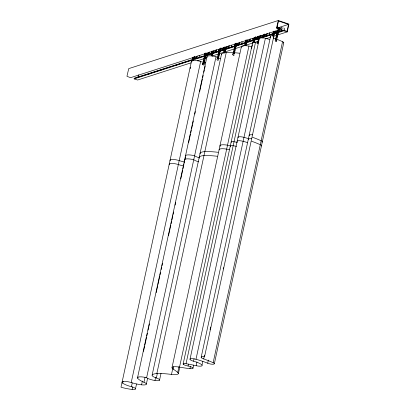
<?xml version="1.0" encoding="UTF-8"?>
<svg xmlns="http://www.w3.org/2000/svg" width="410" height="410" viewBox="0 0 410 410"><rect width="100%" height="100%" fill="white"/><g stroke="black" fill="none" stroke-linecap="round" stroke-linejoin="round"><path stroke-width="0.61" d="M192.003 60.967L192.562 57.313M192.172 60.823L192.628 57.836M206.625 53.136L204.083 63.432A0.902 0.799 72.2 0 0 202.745 63.734A0.902 0.799 72.2 0 0 203.765 64.867A0.902 0.799 72.2 0 0 204.083 63.391L203.052 63.237L204.897 53.269M204.964 53.792L204.416 57.379L205.523 53.443M205.4 56.452L205.215 57.646L206.322 53.71M211.217 55.868L211.867 51.609M212.119 50.922L211.478 55.109L212.585 51.168M219.063 49.292L217.556 57.518M219.227 49.205L218.679 52.793L219.786 48.857M224.506 47.539L223.614 52.936M224.762 46.858L224.121 51.04L225.228 47.104M225.105 50.112L224.921 51.311L226.028 47.375M235.12 43.547L233.275 53.515L234.305 53.71L236.847 43.414M235.458 47.919L234.638 47.657L235.278 43.47M235.176 48.687L235.36 47.473M244.837 45.054L245.58 40.185M245.739 40.108L245.098 44.29L246.205 40.354M253.667 38.161L252.652 44.121M253.831 38.074L253.283 41.661L254.39 37.725M258.843 36.495L257.7 43.024M259.094 35.813L258.454 39.995L259.561 36.059M262.174 37.74L262.549 35.306M262.251 38.207L262.707 35.219M272.588 36.126L273.332 31.257M273.49 31.18L272.855 35.368L273.957 31.426M273.839 34.44L273.654 35.634L274.915 31.134M277.385 29.95L275.663 39.35M277.544 29.879L276.909 34.061L278.011 30.125M191.142 62.807L137.637 80.017L134.116 78.884L134.26 78.223L211.478 53.387M134.634 78.571L134.26 78.223M137.965 77.177L138.467 74.84M191.47 61.285L120.996 387.194A16.979 4.31 12.2 0 0 132.133 389.428A5.192 1.317 12.2 0 0 135.484 388.741A5.192 1.317 12.2 0 0 131.431 386.702A12.684 3.218 12.2 0 1 122.667 383.104L123.072 381.228M122.667 383.104A6.637 1.686 12.2 0 1 123.928 381.423A6.637 1.686 12.2 0 1 131.22 382.535L200.628 61.51A6.637 1.686 12.2 0 0 193.822 60.378A6.637 1.686 12.2 0 0 191.644 61.664M131.431 386.702L132.24 382.95M132.133 389.428L132.671 386.927M203.283 63.16L205.825 52.864M203.975 62.94L204.585 60.111M137.565 377.584L206.973 56.559M135.443 389.023L136.525 384.021M131.22 382.535A15.329 3.89 12.2 0 0 141.583 384.816A6.755 1.712 12.2 0 0 146.206 384.426A6.755 1.712 12.2 0 0 143.971 382.274A19.162 4.864 12.2 0 1 137.688 378.266L137.96 377.015M143.5 351.385L144.581 346.383M144.853 345.133L146.611 337.005M146.882 335.754L147.421 333.253M148.097 330.127L148.64 327.626M148.907 326.375L149.45 323.874M156.21 292.617L157.696 285.739M157.968 284.489L159.721 276.361M159.992 275.11L160.535 272.609M161.212 269.483L161.75 266.982M162.022 265.731L162.56 263.23M168.51 235.724L170.806 225.095M171.078 223.845L171.616 221.344M171.887 220.093L172.835 215.716M173.107 214.466L173.645 211.965M175.131 205.092L175.675 202.591M180.81 178.832L182.701 170.078M182.973 168.828L183.916 164.451M184.187 163.2L184.731 160.7M184.997 159.449L185.54 156.948M188.6 142.803L190.491 134.06M190.758 132.809L191.301 130.313M191.567 129.063L192.515 124.691M192.787 123.441L193.325 120.945M194.811 114.072L195.35 111.576M199.67 91.594L202.371 79.099M202.642 77.854L203.181 75.353M203.857 72.232L204.395 69.736M204.667 68.485L205.205 65.984M141.583 384.816L142.393 381.064M143.971 382.274L145.053 377.272M137.688 378.266A7.631 1.937 12.2 0 1 146.616 377.707L216.024 56.682A7.969 2.024 12.2 0 0 220.257 58.553M146.344 384.139L147.559 378.512M219.924 48.857L217.546 58.574L218.345 58.84L221.046 47.97M218.361 57.784L219.217 53.823M161.027 373.29L159.541 380.167A5.725 1.45 12.2 0 0 156.353 377.984A7.58 1.922 12.2 0 1 152.125 375.114L221.533 54.089A15.672 3.977 12.2 0 1 226.243 52.572A34.004 8.63 12.2 0 1 239.542 53.228M223.845 52.859L225.367 47.104M224.644 53.131L226.33 46.796M146.616 377.707A7.969 2.024 12.2 0 0 154.959 380.511L155.636 377.384M152.125 375.114A15.672 3.977 12.2 0 1 156.835 373.597L226.243 52.572M156.353 377.984L157.302 373.607M233.505 53.438L236.047 43.142M234.32 52.649L234.93 49.82M172.026 367.498L241.434 46.474M156.835 373.597A34.004 8.63 12.2 0 1 171.488 374.422L172.841 368.175M178.939 366.791L177.725 372.418A59.619 15.129 12.2 0 0 173.199 369.159L173.743 366.658M173.199 369.159A8.379 2.127 12.2 0 1 179.529 367.119L248.937 46.099A44.839 11.377 12.2 0 0 251.591 46.555M178.386 373.566L179.739 367.314M183.147 364.008L252.586 42.85M252.16 46.386L252.406 45.254M179.529 367.119A44.839 11.377 12.2 0 0 189.963 368.667A4.52 1.148 12.2 0 0 192.895 367.898A4.52 1.148 12.2 0 0 188.082 366.012A4.705 1.194 12.2 0 1 183.577 364.5L183.849 363.25M183.577 364.5A3.316 0.84 12.2 0 1 186.027 363.711L255.435 42.686A52.306 13.274 12.2 0 1 257.967 43.137M188.082 366.012L188.487 364.136M257.808 43.516L259.704 36.059M189.999 359.298L259.407 38.273M189.963 368.667L190.506 366.171M202.832 361.292L202.022 365.043A11.326 2.875 12.2 0 0 193.535 361.231L194.079 358.729M192.997 368.2L193.674 365.074M193.535 361.231A4.869 1.235 12.2 0 1 190.158 359.001A4.869 1.235 12.2 0 1 195.99 359.283L265.398 38.258A32.477 8.241 12.2 0 1 269.565 39.478M186.027 363.711A52.306 13.274 12.2 0 1 196.159 365.72L196.969 361.968M195.99 359.283A32.477 8.241 12.2 0 1 207.706 363.219A4.177 1.061 12.2 0 0 213.308 364.223A4.177 1.061 12.2 0 0 213.154 362.707A40.974 10.399 12.2 0 0 203.714 358.95A4.92 1.245 12.2 0 1 201.192 357.197L270.6 36.172M203.714 358.95L204.523 355.198M210.069 329.563L210.607 327.062M223.178 268.919L223.45 267.668M273.255 38.022L273.496 36.89M275.54 39.919L278.636 28.392A1.199 0.466 -71.4 0 0 278.477 27.424A1.199 0.466 -71.4 0 0 277.765 28.146M276.955 37.356L277.442 35.096M279.113 29.817L276.571 40.113A0.902 0.799 72.2 0 1 276.253 41.548A0.902 0.799 72.2 0 1 275.233 40.416A0.902 0.799 72.2 0 1 276.571 40.072L275.771 39.842M207.706 363.219L208.382 360.093M273.834 36.208L287.318 31.852L288.901 24.067L278.303 20.51L128.73 68.619L126.946 76.301L130.534 77.68L280.107 29.566L280.25 28.905L276.96 28.023L278.477 21.007L288.548 24.39L287.031 31.406L283.833 30.109L278.359 31.872M263.625 37.228L283.689 30.77L283.833 30.109M213.154 362.707L282.562 41.682A40.974 10.399 12.2 0 0 273.121 37.925M214.353 363.685L283.761 42.66M192.254 60.854L193.187 57.487M192.367 60.957L193.489 56.908M193.366 59.998L194.299 56.631M193.33 60.644L194.453 56.6M211.447 55.796L212.728 51.173M212.298 55.37L213.543 50.876M212.247 56.062L213.687 50.86M219.493 53.054L220.898 48.001M234.658 47.652L235.745 43.721M235.612 47.36L236.703 43.429M246.507 39.78L245.067 44.982L245.867 45.249L247.307 40.047M247.163 40.062L245.903 44.562M254.533 37.725L253.252 42.348L254.051 42.619L255.65 36.838M254.103 41.922L255.502 36.869M260.207 36.89L260.673 35.204M260.022 38.063L260.663 35.752M262.487 37.674L263.266 34.87M262.61 37.761L263.41 34.87M263.445 37.382L264.224 34.573M263.41 38.027L264.532 33.984M272.819 36.054L274.1 31.432M273.619 36.321L275.064 31.119M277.724 34.327L278.81 30.396M278.303 20.51L276.509 28.141L280.107 29.566M278.211 27.711L288.548 24.39M212.693 52.992L224.249 49.277M225.464 48.887L245.528 42.43M246.743 42.04L253.431 39.888M254.651 39.498L258.905 38.13M260.119 37.74L277.145 32.262M135.29 78.166L176.633 64.867M179.067 64.088L190.619 60.372M195.483 58.804L203.386 56.262M207.035 55.089L211.293 53.72M213.113 53.136L217.372 51.768M221.021 50.594L224.06 49.615M225.884 49.026L234.397 46.289M236.221 45.705L244.734 42.963M247.773 41.984L253.247 40.226M255.066 39.642L258.715 38.468M260.54 37.879L262.364 37.295M264.189 36.705L272.701 33.968M275.74 32.99L282.428 30.837M148.62 74.072L150.444 73.487M160.172 70.356L163.211 69.377M175.372 65.467L177.197 64.882M241.649 44.147L243.473 43.562M265.967 36.326L270.226 34.958M134.116 78.884L204.646 56.196M205.866 55.806L218.632 51.701M219.847 51.306L253.288 40.549M254.507 40.159L258.761 38.791M261.196 38.007L262.41 37.617M197.22 60.849L206.953 57.723M212.421 55.96L252.55 43.055M253.769 42.66L258.633 41.097M265.926 38.75L270.795 37.187M287.169 31.913L283.689 30.77M278.636 28.392L279.435 28.659A1.199 0.466 -71.4 0 0 279.333 27.721A1.199 0.466 -71.4 0 0 278.703 28.152M276.873 34.753L277.672 35.019M234.607 48.344L235.407 48.616M224.085 51.732L224.89 51.998M218.643 53.479L219.447 53.751M204.385 58.066L205.184 58.338M204.149 58.143L204.954 58.41M258.464 36.208A2.398 0.933 -71.4 0 1 257.111 39.227M256.358 39.263A2.398 0.933 -71.4 0 1 256.25 37.464M257.659 36.321A0.871 0.338 -71.4 0 1 257.531 37.648A0.871 0.338 -71.4 0 1 256.967 37.484M260.555 35.757A2.398 0.933 -71.4 0 1 260.499 38.15M250.279 38.842A2.398 0.933 -71.4 0 1 249.234 41.553M248.173 41.892A2.398 0.933 -71.4 0 1 248.065 40.098M249.603 39.109A0.871 0.338 -71.4 0 1 249.352 40.277A0.871 0.338 -71.4 0 1 248.803 40.452M252.37 38.391A2.398 0.933 -71.4 0 1 252.478 40.185M229.303 45.587A2.398 0.933 -71.4 0 1 228.252 48.298M227.191 48.641A2.398 0.933 -71.4 0 1 227.089 46.848M228.575 45.756A0.871 0.338 -71.4 0 1 228.319 47.109A0.871 0.338 -71.4 0 1 227.806 46.863M231.394 45.136A2.398 0.933 -71.4 0 1 231.337 47.529M239.819 42.204A2.398 0.933 -71.4 0 1 238.774 44.915M237.713 45.259A2.398 0.933 -71.4 0 1 237.605 43.465M239.143 42.476A0.871 0.338 -71.4 0 1 238.835 43.726A0.871 0.338 -71.4 0 1 238.318 43.67M241.705 41.61A2.398 0.933 -71.4 0 1 241.854 44.147M233.546 55.237A0.902 0.799 72.2 0 1 232.721 54.197A0.902 0.799 72.2 0 1 233.705 53.5M234.341 54.93A0.902 0.799 72.2 0 1 233.152 54.822A0.902 0.799 72.2 0 1 233.269 53.525A0.902 0.799 72.2 0 1 234.438 53.859M277.283 32.195A2.398 0.933 -71.4 0 1 276.986 32.626M275.925 32.964A2.398 0.933 -71.4 0 1 275.822 31.17M277.375 30.519A0.871 0.338 -71.4 0 1 276.94 31.57A0.871 0.338 -71.4 0 1 276.535 31.375M280.23 31.257A2.398 0.933 -71.4 0 1 280.066 31.857M267.34 33.353A2.398 0.933 -71.4 0 1 265.987 36.372M265.234 36.403A2.398 0.933 -71.4 0 1 265.127 34.609M266.69 33.774A0.871 0.338 -71.4 0 1 266.249 35.009A0.871 0.338 -71.4 0 1 265.844 34.63M269.226 32.759A2.398 0.933 -71.4 0 1 269.375 35.296M261.529 37.597A2.398 0.933 -71.4 0 1 261.421 35.803M262.6 36.141A0.871 0.338 -71.4 0 1 262.139 35.819M251.479 48.769A0.902 0.799 72.2 0 1 251.935 47.483A0.902 0.799 72.2 0 0 251.684 47.801M223.86 47.34A2.398 0.933 -71.4 0 1 223.112 49.62M222.809 50.051A2.398 0.933 -71.4 0 1 222.507 50.358M221.61 50.102A2.398 0.933 -71.4 0 1 221.646 48.595M223.204 47.76A0.871 0.338 -71.4 0 1 222.763 48.995A0.871 0.338 -71.4 0 1 222.363 48.616M226.089 47.181A2.398 0.933 -71.4 0 1 225.895 49.282M278.974 28.09A0.846 0.328 -71.4 0 1 279.241 28.08M277.959 28.085A0.846 0.328 -71.4 0 1 278.405 27.777A0.846 0.328 -71.4 0 1 278.477 28.439M276.596 40.79A0.902 0.799 72.2 0 1 276.576 41.015M277.227 26.066A2.398 0.933 -71.4 0 1 277.027 28.172M280.261 28.685A2.398 0.933 -71.4 0 1 282.029 27.68A2.398 0.933 -71.4 0 1 281.04 31.319M280.184 31.806A2.398 0.933 -71.4 0 1 279.871 29.868M283.715 28.023A2.398 0.933 -71.4 0 1 284.12 30.55M280.973 28.9A0.871 0.338 -71.4 0 1 281.434 29.033A0.871 0.338 -71.4 0 1 281.05 30.207A0.871 0.338 -71.4 0 1 280.589 30.073M216.659 49.656A2.398 0.933 -71.4 0 1 215.614 52.367M214.553 52.706A2.398 0.933 -71.4 0 1 214.445 50.912M215.932 49.82A0.871 0.338 -71.4 0 1 215.732 51.091A0.871 0.338 -71.4 0 1 215.163 51.117M218.75 49.205A2.398 0.933 -71.4 0 1 218.694 51.599M203.324 64.959A0.902 0.799 72.2 0 1 202.494 63.919A0.902 0.799 72.2 0 1 203.483 63.222M209.597 51.926A2.398 0.933 -71.4 0 1 208.552 54.638M207.696 55.124A2.398 0.933 -71.4 0 1 207.383 53.182M208.946 52.347A0.871 0.338 -71.4 0 1 208.449 53.633A0.871 0.338 -71.4 0 1 208.136 52.992M211.832 51.768A2.398 0.933 -71.4 0 1 211.898 52.183M190.194 68.311A0.902 0.799 72.2 0 1 190.378 67.46M190.424 68.234A0.902 0.799 72.2 0 1 190.409 67.778M197.148 55.929A2.398 0.933 -71.4 0 1 196.4 58.21M196.103 58.64A2.398 0.933 -71.4 0 1 195.796 58.953M194.899 58.691A2.398 0.933 -71.4 0 1 194.934 57.19M196.498 56.354A0.871 0.338 -71.4 0 1 196.057 57.59A0.871 0.338 -71.4 0 1 195.652 57.205M199.034 55.335A2.398 0.933 -71.4 0 1 199.183 57.871M184.654 159.926A7.631 1.937 12.2 0 1 193.745 159.731A7.969 2.024 12.2 0 0 198.773 161.827M230.707 146.519A3.316 0.84 12.2 0 1 233.157 145.734A52.306 13.274 12.2 0 1 236.529 146.344M252.76 43.301A3.316 0.84 12.2 0 1 255.435 42.686M217.259 156.272A34.004 8.63 12.2 0 0 203.965 155.621A15.672 3.977 12.2 0 0 199.255 157.132A7.58 1.922 12.2 0 0 199.526 158.004M221.615 54.72A7.58 1.922 12.2 0 1 221.533 54.089M270.79 36.705A4.92 1.245 12.2 0 1 273.936 35.747L204.528 356.772A4.92 1.245 12.2 0 0 201.192 357.197M248.327 139.467A4.92 1.245 12.2 0 1 251.658 138.795M259.571 38.632A4.869 1.235 12.2 0 1 265.398 38.258M169.361 164.712A6.637 1.686 12.2 0 1 171.539 163.426A6.637 1.686 12.2 0 1 178.35 164.553A15.329 3.89 12.2 0 0 183.465 165.927M251.704 141.265A40.974 10.399 12.2 0 1 260.283 144.725A4.177 1.061 12.2 0 1 261.38 145.955M247.286 142.521A32.477 8.241 12.2 0 0 243.12 141.306A4.869 1.235 12.2 0 0 237.129 141.317M207.096 57.241A7.631 1.937 12.2 0 1 216.024 56.682M219.099 149.881A8.379 2.127 12.2 0 1 226.658 149.143A44.839 11.377 12.2 0 0 229.313 149.599M241.557 47.237A8.379 2.127 12.2 0 1 248.937 46.099M282.562 41.682A4.177 1.061 12.2 0 1 283.659 42.912M205.743 62.884A15.329 3.89 12.2 0 1 203.995 62.469M203.129 62.243A15.329 3.89 12.2 0 1 200.628 61.51M177.725 372.418A9.353 2.373 12.2 0 1 171.488 374.422M220.139 146.319A8.379 2.127 12.2 0 1 227.519 145.181A44.839 11.377 12.2 0 0 230.169 145.637M185.51 155.964A7.631 1.937 12.2 0 1 194.601 155.764A7.969 2.024 12.2 0 0 199.629 157.865M202.022 365.043A5.694 1.445 12.2 0 1 196.159 365.72M248.142 138.559A32.477 8.241 12.2 0 0 243.976 137.34A4.869 1.235 12.2 0 0 238.148 137.714M261.882 142.178A4.177 1.061 12.2 0 0 261.139 140.763A40.974 10.399 12.2 0 0 252.56 137.304M159.541 380.167A5.725 1.45 12.2 0 1 154.959 380.511M249.367 135.787A4.92 1.245 12.2 0 1 252.514 134.828M231.337 142.383A3.316 0.84 12.2 0 1 234.013 141.768A52.306 13.274 12.2 0 1 237.385 142.378M218.12 152.31A34.004 8.63 12.2 0 0 204.821 151.654A15.672 3.977 12.2 0 0 200.111 153.171A7.58 1.922 12.2 0 0 200.193 153.801M170.222 160.746A6.637 1.686 12.2 0 1 172.4 159.459A6.637 1.686 12.2 0 1 179.206 160.592A15.329 3.89 12.2 0 0 184.321 161.965M217.008 59.148A0.902 0.799 72.2 0 0 218.028 60.28A0.902 0.799 72.2 0 0 218.345 58.804A0.902 0.799 72.2 0 0 217.008 59.148"/></g></svg>
